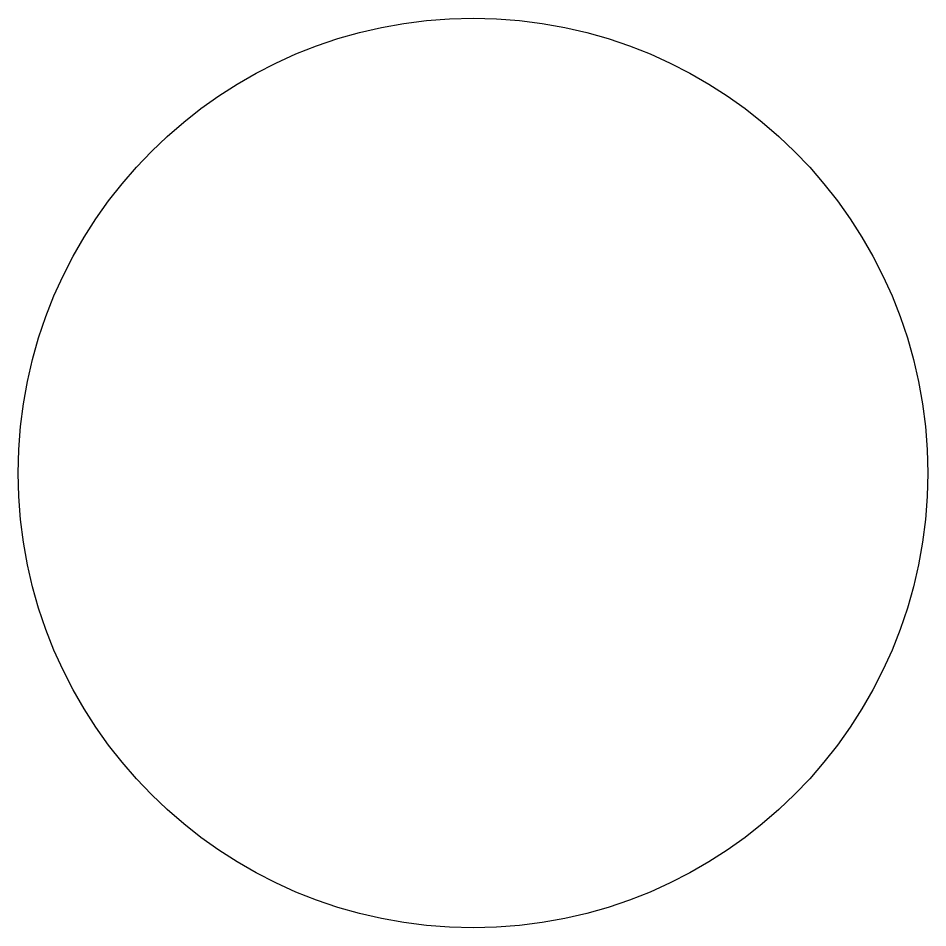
# Model space of a CAD drawing. Header units: millimetres. Extents: x 105.9 to 107.65, y 120.04 to 121.79.
import ezdxf

# ---------------------------------------------------------------- set-up
doc = ezdxf.new("R2010")
doc.units = ezdxf.units.MM
doc.header["$PDMODE"] = 35
doc.header["$PDSIZE"] = -2
doc.layers.add('00.1-SYMBOLS', color=3, linetype='Continuous')

# ---------------------------------------------------------------- blocks, each defined once
blk = doc.blocks.new('PH_GRPBLK')
at = {"layer": 'DEFPOINTS', "color": 0}
blk.add_point((0, 0), dxfattribs=at)

msp = doc.modelspace()

# ---------------------------------------------------------------- linework, layer by layer
at = {"layer": '00.1-SYMBOLS'}
msp.add_circle((106.7773, 120.9137), 0.875, dxfattribs=at)

# ---------------------------------------------------------------- block references
msp.add_blockref('PH_GRPBLK', (107.6523, 120.9137), dxfattribs=at)

doc.saveas('drawing.dxf')
